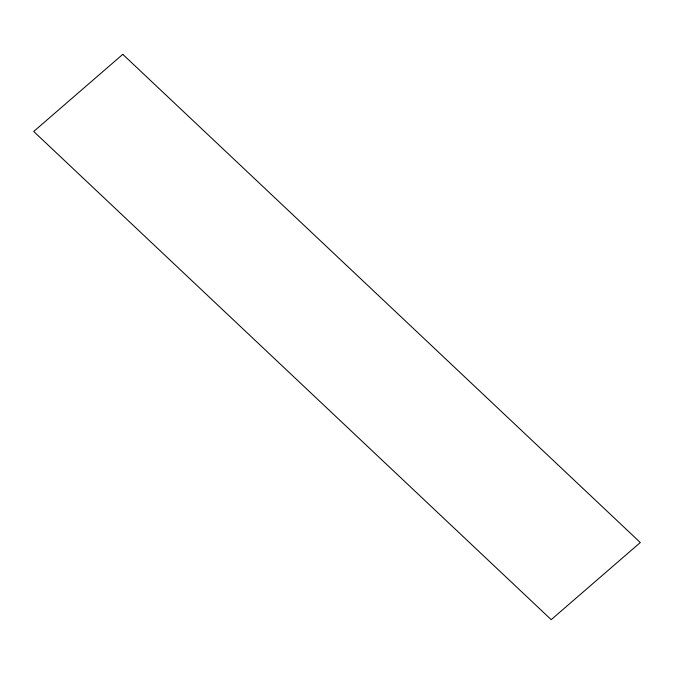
<?xml version="1.0" encoding="UTF-8"?>
<svg xmlns="http://www.w3.org/2000/svg" width="674" height="674" viewBox="0 0 674 674"><rect width="100%" height="100%" fill="white"/><g stroke="black" fill="none" stroke-linecap="round" stroke-linejoin="round"><path stroke-width="1.01" d="M122.794 54.341L33.7 131.464L551.206 619.659L640.3 542.536L122.794 54.341"/></g></svg>
